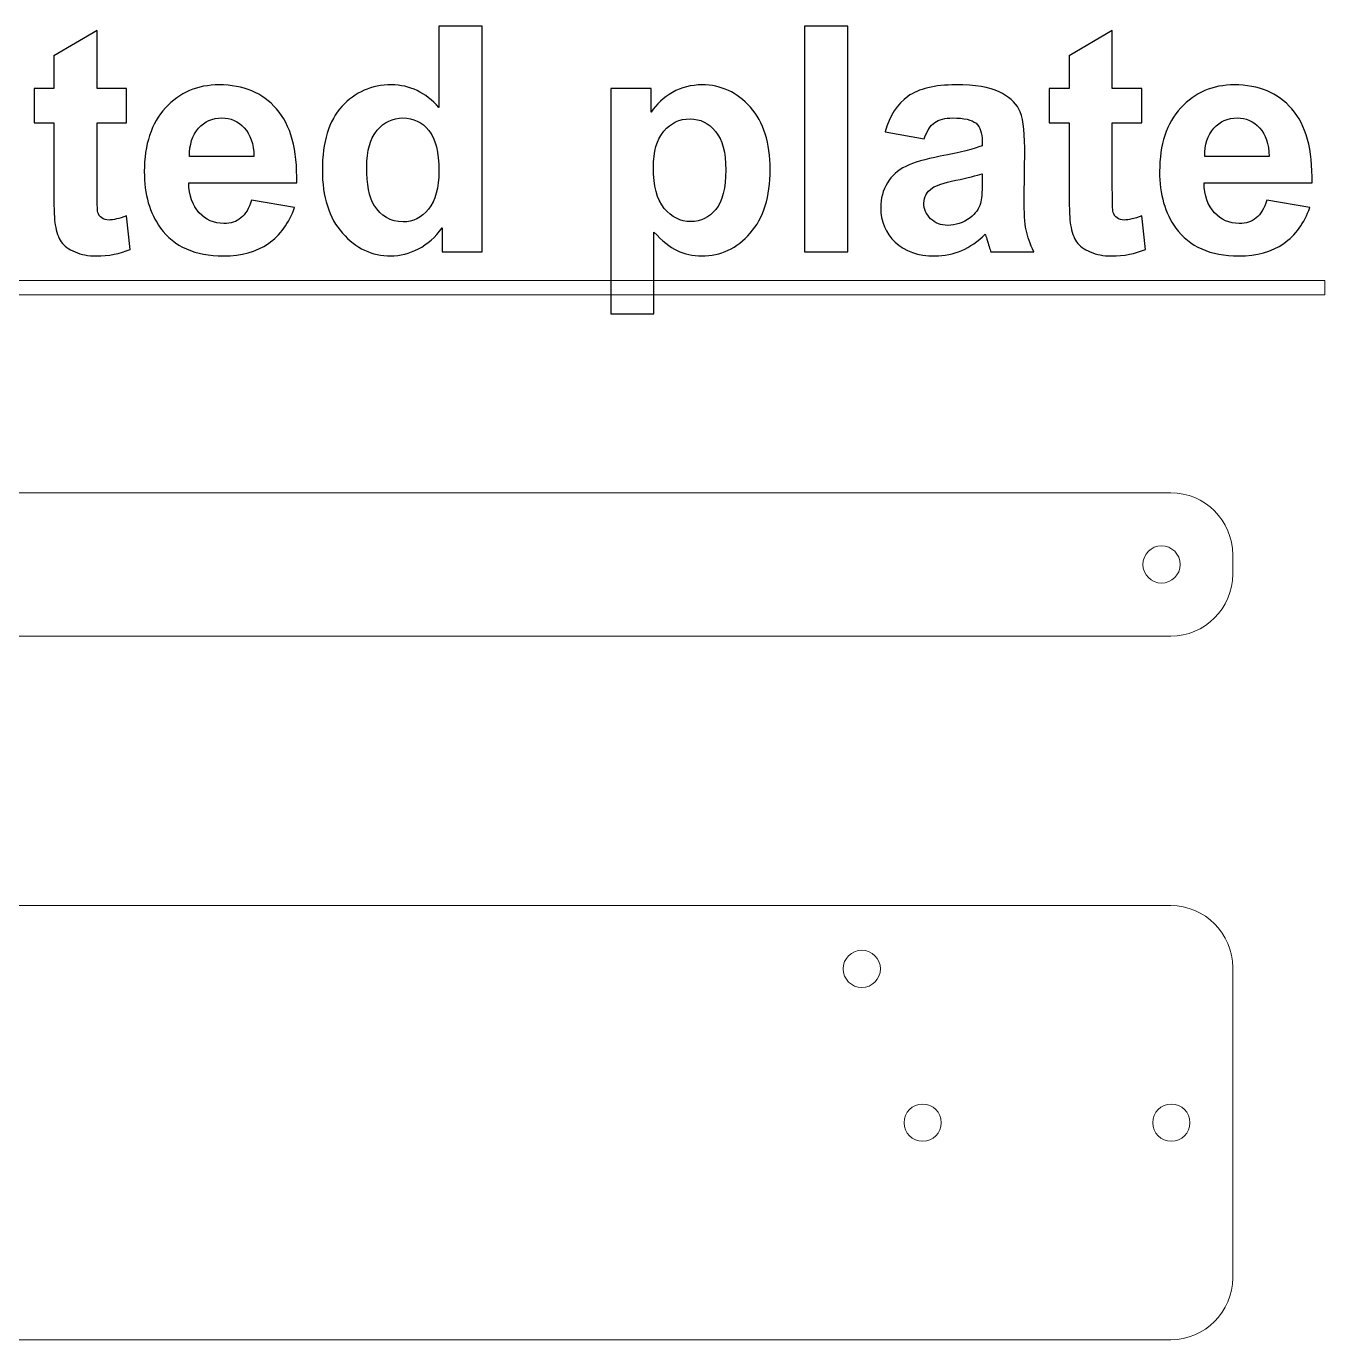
# Model space of a CAD drawing. Header units: millimetres. Extents: x -961 to -101, y 26 to 952.
# Drawn here: x -605 to -500.3, y 846.2 to 952.1 of the extents above; entities that cross this region are included whole.
import ezdxf

# ---------------------------------------------------------------- set-up
doc = ezdxf.new("R2010")
doc.units = ezdxf.units.MM
doc.header["$MEASUREMENT"] = 0
doc.layers.add('Layer 1', color=7, linetype='Continuous')

msp = doc.modelspace()

# ---------------------------------------------------------------- linework, layer by layer
at = {"layer": 'Layer 1', "color": 250, "lineweight": 9}
for centre, major_axis in [((-513.4746, 908.7173), (0, 1.5001)), ((-537.6401, 876.1135), (0, 1.5001)), ((-532.7337, 863.7136), (0, 1.5)), ((-532.7337, 863.7136), (0, 1.5)), ((-512.6869, 863.7135), (0, 1.5001))]:
    msp.add_ellipse(centre, major_axis=major_axis, ratio=1, dxfattribs=at)
at = {"layer": 'Layer 1', "color": 250}
for points, knots in [([(-568.2553, 933.9225), (-568.2553, 933.9225), (-571.4811, 933.9225), (-571.4811, 933.9225), (-571.4811, 933.9225), (-571.4811, 933.9225), (-571.4811, 935.8571), (-571.4811, 935.8571), (-571.4811, 935.8571), (-572.0187, 935.1036), (-572.658, 934.5406), (-573.3903, 934.1596), (-573.3903, 934.1596), (-574.1227, 933.7828), (-574.8635, 933.5923), (-575.6086, 933.5923), (-575.6086, 933.5923), (-577.1284, 933.5923), (-578.428, 934.2019), (-579.5117, 935.4253), (-579.5117, 935.4253), (-580.5912, 936.6488), (-581.1331, 938.3506), (-581.1331, 940.5392), (-581.1331, 940.5392), (-581.1331, 942.7744), (-580.6082, 944.4762), (-579.5541, 945.6404), (-579.5541, 945.6404), (-578.5, 946.8045), (-577.1707, 947.3845), (-575.562, 947.3845), (-575.562, 947.3845), (-574.0888, 947.3845), (-572.8104, 946.7707), (-571.7351, 945.5472), (-571.7351, 945.5472), (-571.7351, 945.5472), (-571.7351, 952.1089), (-571.7351, 952.1089), (-571.7351, 952.1089), (-571.7351, 952.1089), (-568.2553, 952.1089), (-568.2553, 952.1089), (-568.2553, 952.1089), (-568.2553, 952.1089), (-568.2553, 933.9225), (-568.2553, 933.9225)], [0, 0, 0, 0, 0.07692308, 0.07692308, 0.07692308, 0.07692308, 0.15384615, 0.15384615, 0.15384615, 0.15384615, 0.23076923, 0.23076923, 0.23076923, 0.23076923, 0.30769231, 0.30769231, 0.30769231, 0.30769231, 0.38461538, 0.38461538, 0.38461538, 0.38461538, 0.46153846, 0.46153846, 0.46153846, 0.46153846, 0.53846154, 0.53846154, 0.53846154, 0.53846154, 0.61538462, 0.61538462, 0.61538462, 0.61538462, 0.69230769, 0.69230769, 0.69230769, 0.69230769, 0.76923077, 0.76923077, 0.76923077, 0.76923077, 0.84615385, 0.84615385, 0.84615385, 0.84615385, 1, 1, 1, 1]), ([(-542.2583, 933.9225), (-542.2583, 933.9225), (-542.2583, 952.1089), (-542.2583, 952.1089), (-542.2583, 952.1089), (-542.2583, 952.1089), (-538.7785, 952.1089), (-538.7785, 952.1089), (-538.7785, 952.1089), (-538.7785, 952.1089), (-538.7785, 933.9225), (-538.7785, 933.9225), (-538.7785, 933.9225), (-538.7785, 933.9225), (-542.2583, 933.9225), (-542.2583, 933.9225)], [0, 0, 0, 0, 0.2, 0.2, 0.2, 0.2, 0.4, 0.4, 0.4, 0.4, 0.6, 0.6, 0.6, 0.6, 1, 1, 1, 1]), ([(-596.9107, 947.1051), (-596.9107, 947.1051), (-596.9107, 944.3365), (-596.9107, 944.3365), (-596.9107, 944.3365), (-596.9107, 944.3365), (-599.2983, 944.3365), (-599.2983, 944.3365), (-599.2983, 944.3365), (-599.2983, 944.3365), (-599.2983, 938.9983), (-599.2983, 938.9983), (-599.2983, 938.9983), (-599.2983, 937.9145), (-599.2771, 937.2838), (-599.2306, 937.106), (-599.2306, 937.106), (-599.184, 936.9282), (-599.0824, 936.78), (-598.9173, 936.6615), (-598.9173, 936.6615), (-598.7564, 936.5472), (-598.5617, 936.4879), (-598.3289, 936.4879), (-598.3289, 936.4879), (-598.0029, 936.4879), (-597.5372, 936.598), (-596.9234, 936.8223), (-596.9234, 936.8223), (-596.9234, 936.8223), (-596.6313, 934.113), (-596.6313, 934.113), (-596.6313, 934.113), (-597.4399, 933.7659), (-598.3543, 933.5923), (-599.3787, 933.5923), (-599.3787, 933.5923), (-600.0053, 933.5923), (-600.5683, 933.6981), (-601.0721, 933.9098), (-601.0721, 933.9098), (-601.5758, 934.1215), (-601.9441, 934.3966), (-602.177, 934.7311), (-602.177, 934.7311), (-602.414, 935.0697), (-602.5749, 935.5227), (-602.668, 936.0984), (-602.668, 936.0984), (-602.74, 936.5048), (-602.7781, 937.3261), (-602.7781, 938.5665), (-602.7781, 938.5665), (-602.7781, 938.5665), (-602.7781, 944.3365), (-602.7781, 944.3365), (-602.7781, 944.3365), (-602.7781, 944.3365), (-604.3783, 944.3365), (-604.3783, 944.3365), (-604.3783, 944.3365), (-604.3783, 944.3365), (-604.3783, 947.1051), (-604.3783, 947.1051), (-604.3783, 947.1051), (-604.3783, 947.1051), (-602.7781, 947.1051), (-602.7781, 947.1051), (-602.7781, 947.1051), (-602.7781, 947.1051), (-602.7781, 949.7213), (-602.7781, 949.7213), (-602.7781, 949.7213), (-602.7781, 949.7213), (-599.2983, 951.7787), (-599.2983, 951.7787), (-599.2983, 951.7787), (-599.2983, 951.7787), (-599.2983, 947.1051), (-599.2983, 947.1051), (-599.2983, 947.1051), (-599.2983, 947.1051), (-596.9107, 947.1051), (-596.9107, 947.1051)], [0, 0, 0, 0, 0.04545455, 0.04545455, 0.04545455, 0.04545455, 0.09090909, 0.09090909, 0.09090909, 0.09090909, 0.13636364, 0.13636364, 0.13636364, 0.13636364, 0.18181818, 0.18181818, 0.18181818, 0.18181818, 0.22727273, 0.22727273, 0.22727273, 0.22727273, 0.27272727, 0.27272727, 0.27272727, 0.27272727, 0.31818182, 0.31818182, 0.31818182, 0.31818182, 0.36363636, 0.36363636, 0.36363636, 0.36363636, 0.40909091, 0.40909091, 0.40909091, 0.40909091, 0.45454545, 0.45454545, 0.45454545, 0.45454545, 0.5, 0.5, 0.5, 0.5, 0.54545455, 0.54545455, 0.54545455, 0.54545455, 0.59090909, 0.59090909, 0.59090909, 0.59090909, 0.63636364, 0.63636364, 0.63636364, 0.63636364, 0.68181818, 0.68181818, 0.68181818, 0.68181818, 0.72727273, 0.72727273, 0.72727273, 0.72727273, 0.77272727, 0.77272727, 0.77272727, 0.77272727, 0.81818182, 0.81818182, 0.81818182, 0.81818182, 0.86363636, 0.86363636, 0.86363636, 0.86363636, 0.90909091, 0.90909091, 0.90909091, 0.90909091, 1, 1, 1, 1]), ([(-515.0549, 947.1051), (-515.0549, 947.1051), (-515.0549, 944.3365), (-515.0549, 944.3365), (-515.0549, 944.3365), (-515.0549, 944.3365), (-517.4425, 944.3365), (-517.4425, 944.3365), (-517.4425, 944.3365), (-517.4425, 944.3365), (-517.4425, 938.9983), (-517.4425, 938.9983), (-517.4425, 938.9983), (-517.4425, 937.9145), (-517.4213, 937.2838), (-517.3748, 937.106), (-517.3748, 937.106), (-517.3282, 936.9282), (-517.2266, 936.78), (-517.0615, 936.6615), (-517.0615, 936.6615), (-516.9006, 936.5472), (-516.7059, 936.4879), (-516.4731, 936.4879), (-516.4731, 936.4879), (-516.1471, 936.4879), (-515.6814, 936.598), (-515.0676, 936.8223), (-515.0676, 936.8223), (-515.0676, 936.8223), (-514.7755, 934.113), (-514.7755, 934.113), (-514.7755, 934.113), (-515.5841, 933.7659), (-516.4985, 933.5923), (-517.5229, 933.5923), (-517.5229, 933.5923), (-518.1495, 933.5923), (-518.7125, 933.6981), (-519.2163, 933.9098), (-519.2163, 933.9098), (-519.72, 934.1215), (-520.0883, 934.3966), (-520.3212, 934.7311), (-520.3212, 934.7311), (-520.5582, 935.0697), (-520.7191, 935.5227), (-520.8122, 936.0984), (-520.8122, 936.0984), (-520.8842, 936.5048), (-520.9223, 937.3261), (-520.9223, 938.5665), (-520.9223, 938.5665), (-520.9223, 938.5665), (-520.9223, 944.3365), (-520.9223, 944.3365), (-520.9223, 944.3365), (-520.9223, 944.3365), (-522.5225, 944.3365), (-522.5225, 944.3365), (-522.5225, 944.3365), (-522.5225, 944.3365), (-522.5225, 947.1051), (-522.5225, 947.1051), (-522.5225, 947.1051), (-522.5225, 947.1051), (-520.9223, 947.1051), (-520.9223, 947.1051), (-520.9223, 947.1051), (-520.9223, 947.1051), (-520.9223, 949.7213), (-520.9223, 949.7213), (-520.9223, 949.7213), (-520.9223, 949.7213), (-517.4425, 951.7787), (-517.4425, 951.7787), (-517.4425, 951.7787), (-517.4425, 951.7787), (-517.4425, 947.1051), (-517.4425, 947.1051), (-517.4425, 947.1051), (-517.4425, 947.1051), (-515.0549, 947.1051), (-515.0549, 947.1051)], [0, 0, 0, 0, 0.04545455, 0.04545455, 0.04545455, 0.04545455, 0.09090909, 0.09090909, 0.09090909, 0.09090909, 0.13636364, 0.13636364, 0.13636364, 0.13636364, 0.18181818, 0.18181818, 0.18181818, 0.18181818, 0.22727273, 0.22727273, 0.22727273, 0.22727273, 0.27272727, 0.27272727, 0.27272727, 0.27272727, 0.31818182, 0.31818182, 0.31818182, 0.31818182, 0.36363636, 0.36363636, 0.36363636, 0.36363636, 0.40909091, 0.40909091, 0.40909091, 0.40909091, 0.45454545, 0.45454545, 0.45454545, 0.45454545, 0.5, 0.5, 0.5, 0.5, 0.54545455, 0.54545455, 0.54545455, 0.54545455, 0.59090909, 0.59090909, 0.59090909, 0.59090909, 0.63636364, 0.63636364, 0.63636364, 0.63636364, 0.68181818, 0.68181818, 0.68181818, 0.68181818, 0.72727273, 0.72727273, 0.72727273, 0.72727273, 0.77272727, 0.77272727, 0.77272727, 0.77272727, 0.81818182, 0.81818182, 0.81818182, 0.81818182, 0.86363636, 0.86363636, 0.86363636, 0.86363636, 0.90909091, 0.90909091, 0.90909091, 0.90909091, 1, 1, 1, 1]), ([(-586.8523, 938.0881), (-586.8523, 938.0881), (-583.3725, 937.5039), (-583.3725, 937.5039), (-583.3725, 937.5039), (-583.817, 936.2297), (-584.524, 935.2602), (-585.4849, 934.5914), (-585.4849, 934.5914), (-586.4501, 933.9267), (-587.6566, 933.5923), (-589.1002, 933.5923), (-589.1002, 933.5923), (-591.3904, 933.5923), (-593.088, 934.3416), (-594.1844, 935.8402), (-594.1844, 935.8402), (-595.0523, 937.0425), (-595.4883, 938.558), (-595.4883, 940.391), (-595.4883, 940.391), (-595.4883, 942.5754), (-594.9168, 944.2899), (-593.778, 945.5261), (-593.778, 945.5261), (-592.6393, 946.7664), (-591.1957, 947.3845), (-589.4516, 947.3845), (-589.4516, 947.3845), (-587.4958, 947.3845), (-585.9506, 946.7368), (-584.8161, 945.4414), (-584.8161, 945.4414), (-583.6858, 944.146), (-583.1439, 942.1606), (-583.1947, 939.4851), (-583.1947, 939.4851), (-583.1947, 939.4851), (-591.9069, 939.4851), (-591.9069, 939.4851), (-591.9069, 939.4851), (-591.8815, 938.4522), (-591.6021, 937.6478), (-591.0645, 937.0721), (-591.0645, 937.0721), (-590.5311, 936.4964), (-589.8622, 936.2085), (-589.0663, 936.2085), (-589.0663, 936.2085), (-588.5202, 936.2085), (-588.063, 936.3567), (-587.6947, 936.653), (-587.6947, 936.653), (-587.3222, 936.9493), (-587.0428, 937.4277), (-586.8523, 938.0881)], [0, 0, 0, 0, 0.06666667, 0.06666667, 0.06666667, 0.06666667, 0.13333333, 0.13333333, 0.13333333, 0.13333333, 0.2, 0.2, 0.2, 0.2, 0.26666667, 0.26666667, 0.26666667, 0.26666667, 0.33333333, 0.33333333, 0.33333333, 0.33333333, 0.4, 0.4, 0.4, 0.4, 0.46666667, 0.46666667, 0.46666667, 0.46666667, 0.53333333, 0.53333333, 0.53333333, 0.53333333, 0.6, 0.6, 0.6, 0.6, 0.66666667, 0.66666667, 0.66666667, 0.66666667, 0.73333333, 0.73333333, 0.73333333, 0.73333333, 0.8, 0.8, 0.8, 0.8, 0.86666667, 0.86666667, 0.86666667, 0.86666667, 1, 1, 1, 1]), ([(-557.8751, 947.1051), (-557.8751, 947.1051), (-554.6239, 947.1051), (-554.6239, 947.1051), (-554.6239, 947.1051), (-554.6239, 947.1051), (-554.6239, 945.1705), (-554.6239, 945.1705), (-554.6239, 945.1705), (-554.2006, 945.8309), (-553.6333, 946.3643), (-552.9136, 946.7749), (-552.9136, 946.7749), (-552.194, 947.1813), (-551.3939, 947.3845), (-550.5176, 947.3845), (-550.5176, 947.3845), (-548.9893, 947.3845), (-547.6897, 946.7834), (-546.6229, 945.5811), (-546.6229, 945.5811), (-545.5561, 944.3831), (-545.0227, 942.7067), (-545.0227, 940.5646), (-545.0227, 940.5646), (-545.0227, 938.359), (-545.5603, 936.6488), (-546.6356, 935.4253), (-546.6356, 935.4253), (-547.7109, 934.2019), (-549.0147, 933.5923), (-550.5472, 933.5923), (-550.5472, 933.5923), (-551.2753, 933.5923), (-551.9357, 933.7362), (-552.5284, 934.0283), (-552.5284, 934.0283), (-553.1168, 934.3162), (-553.7434, 934.8115), (-554.3953, 935.5142), (-554.3953, 935.5142), (-554.3953, 935.5142), (-554.3953, 928.9187), (-554.3953, 928.9187), (-554.3953, 928.9187), (-554.3953, 928.9187), (-557.8751, 928.9187), (-557.8751, 928.9187), (-557.8751, 928.9187), (-557.8751, 928.9187), (-557.8751, 947.1051), (-557.8751, 947.1051)], [0, 0, 0, 0, 0.07142857, 0.07142857, 0.07142857, 0.07142857, 0.14285714, 0.14285714, 0.14285714, 0.14285714, 0.21428571, 0.21428571, 0.21428571, 0.21428571, 0.28571429, 0.28571429, 0.28571429, 0.28571429, 0.35714286, 0.35714286, 0.35714286, 0.35714286, 0.42857143, 0.42857143, 0.42857143, 0.42857143, 0.5, 0.5, 0.5, 0.5, 0.57142857, 0.57142857, 0.57142857, 0.57142857, 0.64285714, 0.64285714, 0.64285714, 0.64285714, 0.71428571, 0.71428571, 0.71428571, 0.71428571, 0.78571429, 0.78571429, 0.78571429, 0.78571429, 0.85714286, 0.85714286, 0.85714286, 0.85714286, 1, 1, 1, 1]), ([(-532.6105, 943.0411), (-532.6105, 943.0411), (-535.7601, 943.5999), (-535.7601, 943.5999), (-535.7601, 943.5999), (-535.4045, 944.8868), (-534.7907, 945.8393), (-533.9228, 946.4574), (-533.9228, 946.4574), (-533.055, 947.0755), (-531.7638, 947.3845), (-530.0536, 947.3845), (-530.0536, 947.3845), (-528.4999, 947.3845), (-527.34, 947.2025), (-526.578, 946.8342), (-526.578, 946.8342), (-525.8202, 946.4659), (-525.2826, 946.0002), (-524.9736, 945.4329), (-524.9736, 945.4329), (-524.6645, 944.8657), (-524.5079, 943.8285), (-524.5079, 942.313), (-524.5079, 942.313), (-524.5079, 942.313), (-524.5587, 938.249), (-524.5587, 938.249), (-524.5587, 938.249), (-524.5587, 937.0933), (-524.5037, 936.2381), (-524.3936, 935.6878), (-524.3936, 935.6878), (-524.2835, 935.1375), (-524.0761, 934.549), (-523.7713, 933.9225), (-523.7713, 933.9225), (-523.7713, 933.9225), (-527.2257, 933.9225), (-527.2257, 933.9225), (-527.2257, 933.9225), (-527.3146, 934.1511), (-527.4289, 934.4898), (-527.5601, 934.9385), (-527.5601, 934.9385), (-527.6152, 935.1459), (-527.6575, 935.2814), (-527.6829, 935.3449), (-527.6829, 935.3449), (-528.2756, 934.7607), (-528.9106, 934.3247), (-529.5879, 934.0326), (-529.5879, 934.0326), (-530.2652, 933.7405), (-530.9849, 933.5923), (-531.7511, 933.5923), (-531.7511, 933.5923), (-533.1016, 933.5923), (-534.1684, 933.9606), (-534.9473, 934.6972), (-534.9473, 934.6972), (-535.7262, 935.4296), (-536.1157, 936.3609), (-536.1157, 937.487), (-536.1157, 937.487), (-536.1157, 938.2278), (-535.9379, 938.8924), (-535.5823, 939.4766), (-535.5823, 939.4766), (-535.2267, 940.0566), (-534.7314, 940.5053), (-534.0879, 940.8144), (-534.0879, 940.8144), (-533.4487, 941.1234), (-532.5258, 941.3943), (-531.3193, 941.6272), (-531.3193, 941.6272), (-529.6937, 941.932), (-528.5634, 942.2198), (-527.9369, 942.4823), (-527.9369, 942.4823), (-527.9369, 942.4823), (-527.9369, 942.8337), (-527.9369, 942.8337), (-527.9369, 942.8337), (-527.9369, 943.511), (-528.102, 943.9936), (-528.4322, 944.2857), (-528.4322, 944.2857), (-528.7666, 944.5736), (-529.3932, 944.7175), (-530.3118, 944.7175), (-530.3118, 944.7175), (-530.9341, 944.7175), (-531.4167, 944.5947), (-531.7638, 944.345), (-531.7638, 944.345), (-532.1152, 944.0994), (-532.3946, 943.6634), (-532.6105, 943.0411)], [0, 0, 0, 0, 0.03846154, 0.03846154, 0.03846154, 0.03846154, 0.07692308, 0.07692308, 0.07692308, 0.07692308, 0.11538462, 0.11538462, 0.11538462, 0.11538462, 0.15384615, 0.15384615, 0.15384615, 0.15384615, 0.19230769, 0.19230769, 0.19230769, 0.19230769, 0.23076923, 0.23076923, 0.23076923, 0.23076923, 0.26923077, 0.26923077, 0.26923077, 0.26923077, 0.30769231, 0.30769231, 0.30769231, 0.30769231, 0.34615385, 0.34615385, 0.34615385, 0.34615385, 0.38461538, 0.38461538, 0.38461538, 0.38461538, 0.42307692, 0.42307692, 0.42307692, 0.42307692, 0.46153846, 0.46153846, 0.46153846, 0.46153846, 0.5, 0.5, 0.5, 0.5, 0.53846154, 0.53846154, 0.53846154, 0.53846154, 0.57692308, 0.57692308, 0.57692308, 0.57692308, 0.61538462, 0.61538462, 0.61538462, 0.61538462, 0.65384615, 0.65384615, 0.65384615, 0.65384615, 0.69230769, 0.69230769, 0.69230769, 0.69230769, 0.73076923, 0.73076923, 0.73076923, 0.73076923, 0.76923077, 0.76923077, 0.76923077, 0.76923077, 0.80769231, 0.80769231, 0.80769231, 0.80769231, 0.84615385, 0.84615385, 0.84615385, 0.84615385, 0.88461538, 0.88461538, 0.88461538, 0.88461538, 0.92307692, 0.92307692, 0.92307692, 0.92307692, 1, 1, 1, 1]), ([(-504.9965, 938.0881), (-504.9965, 938.0881), (-501.5167, 937.5039), (-501.5167, 937.5039), (-501.5167, 937.5039), (-501.9612, 936.2297), (-502.6682, 935.2602), (-503.6291, 934.5914), (-503.6291, 934.5914), (-504.5943, 933.9267), (-505.8008, 933.5923), (-507.2444, 933.5923), (-507.2444, 933.5923), (-509.5346, 933.5923), (-511.2322, 934.3416), (-512.3286, 935.8402), (-512.3286, 935.8402), (-513.1965, 937.0425), (-513.6325, 938.558), (-513.6325, 940.391), (-513.6325, 940.391), (-513.6325, 942.5754), (-513.061, 944.2899), (-511.9222, 945.5261), (-511.9222, 945.5261), (-510.7835, 946.7664), (-509.3399, 947.3845), (-507.5958, 947.3845), (-507.5958, 947.3845), (-505.64, 947.3845), (-504.0948, 946.7368), (-502.9603, 945.4414), (-502.9603, 945.4414), (-501.83, 944.146), (-501.2881, 942.1606), (-501.3389, 939.4851), (-501.3389, 939.4851), (-501.3389, 939.4851), (-510.0511, 939.4851), (-510.0511, 939.4851), (-510.0511, 939.4851), (-510.0257, 938.4522), (-509.7463, 937.6478), (-509.2087, 937.0721), (-509.2087, 937.0721), (-508.6753, 936.4964), (-508.0064, 936.2085), (-507.2105, 936.2085), (-507.2105, 936.2085), (-506.6644, 936.2085), (-506.2072, 936.3567), (-505.8389, 936.653), (-505.8389, 936.653), (-505.4664, 936.9493), (-505.187, 937.4277), (-504.9965, 938.0881)], [0, 0, 0, 0, 0.06666667, 0.06666667, 0.06666667, 0.06666667, 0.13333333, 0.13333333, 0.13333333, 0.13333333, 0.2, 0.2, 0.2, 0.2, 0.26666667, 0.26666667, 0.26666667, 0.26666667, 0.33333333, 0.33333333, 0.33333333, 0.33333333, 0.4, 0.4, 0.4, 0.4, 0.46666667, 0.46666667, 0.46666667, 0.46666667, 0.53333333, 0.53333333, 0.53333333, 0.53333333, 0.6, 0.6, 0.6, 0.6, 0.66666667, 0.66666667, 0.66666667, 0.66666667, 0.73333333, 0.73333333, 0.73333333, 0.73333333, 0.8, 0.8, 0.8, 0.8, 0.86666667, 0.86666667, 0.86666667, 0.86666667, 1, 1, 1, 1]), ([(-586.6491, 941.6187), (-586.6745, 942.6305), (-586.9327, 943.4009), (-587.428, 943.9259), (-587.428, 943.9259), (-587.9233, 944.455), (-588.5245, 944.7175), (-589.2357, 944.7175), (-589.2357, 944.7175), (-589.9934, 944.7175), (-590.62, 944.4381), (-591.1153, 943.8835), (-591.1153, 943.8835), (-591.6106, 943.329), (-591.8519, 942.5712), (-591.8434, 941.6187), (-591.8434, 941.6187), (-591.8434, 941.6187), (-586.6491, 941.6187), (-586.6491, 941.6187)], [0, 0, 0, 0, 0.16666667, 0.16666667, 0.16666667, 0.16666667, 0.33333333, 0.33333333, 0.33333333, 0.33333333, 0.5, 0.5, 0.5, 0.5, 0.66666667, 0.66666667, 0.66666667, 0.66666667, 1, 1, 1, 1]), ([(-577.5517, 940.7678), (-577.5517, 939.3581), (-577.357, 938.3379), (-576.9717, 937.7071), (-576.9717, 937.7071), (-576.4087, 936.7927), (-575.6255, 936.3355), (-574.618, 936.3355), (-574.618, 936.3355), (-573.8179, 936.3355), (-573.1363, 936.6784), (-572.5775, 937.3642), (-572.5775, 937.3642), (-572.0145, 938.05), (-571.7351, 939.0702), (-571.7351, 940.4334), (-571.7351, 940.4334), (-571.7351, 941.9531), (-572.006, 943.0453), (-572.5521, 943.7142), (-572.5521, 943.7142), (-573.0982, 944.3831), (-573.7925, 944.7175), (-574.6434, 944.7175), (-574.6434, 944.7175), (-575.4689, 944.7175), (-576.1589, 944.3873), (-576.7177, 943.7269), (-576.7177, 943.7269), (-577.2723, 943.0665), (-577.5517, 942.0801), (-577.5517, 940.7678)], [0, 0, 0, 0, 0.11111111, 0.11111111, 0.11111111, 0.11111111, 0.22222222, 0.22222222, 0.22222222, 0.22222222, 0.33333333, 0.33333333, 0.33333333, 0.33333333, 0.44444444, 0.44444444, 0.44444444, 0.44444444, 0.55555556, 0.55555556, 0.55555556, 0.55555556, 0.66666667, 0.66666667, 0.66666667, 0.66666667, 0.77777778, 0.77777778, 0.77777778, 0.77777778, 1, 1, 1, 1]), ([(-554.4461, 940.717), (-554.4461, 939.2311), (-554.154, 938.1347), (-553.5656, 937.4235), (-553.5656, 937.4235), (-552.9814, 936.7165), (-552.2659, 936.3609), (-551.4277, 936.3609), (-551.4277, 936.3609), (-550.6192, 936.3609), (-549.9461, 936.6869), (-549.4084, 937.3388), (-549.4084, 937.3388), (-548.8708, 937.9907), (-548.6041, 939.0575), (-548.6041, 940.5434), (-548.6041, 940.5434), (-548.6041, 941.932), (-548.8793, 942.9607), (-549.4338, 943.6338), (-549.4338, 943.6338), (-549.9842, 944.3069), (-550.67, 944.6413), (-551.487, 944.6413), (-551.487, 944.6413), (-552.3379, 944.6413), (-553.0449, 944.3111), (-553.6037, 943.6507), (-553.6037, 943.6507), (-554.1667, 942.9903), (-554.4461, 942.0124), (-554.4461, 940.717)], [0, 0, 0, 0, 0.11111111, 0.11111111, 0.11111111, 0.11111111, 0.22222222, 0.22222222, 0.22222222, 0.22222222, 0.33333333, 0.33333333, 0.33333333, 0.33333333, 0.44444444, 0.44444444, 0.44444444, 0.44444444, 0.55555556, 0.55555556, 0.55555556, 0.55555556, 0.66666667, 0.66666667, 0.66666667, 0.66666667, 0.77777778, 0.77777778, 0.77777778, 0.77777778, 1, 1, 1, 1]), ([(-504.7933, 941.6187), (-504.8187, 942.6305), (-505.0769, 943.4009), (-505.5722, 943.9259), (-505.5722, 943.9259), (-506.0675, 944.455), (-506.6687, 944.7175), (-507.3799, 944.7175), (-507.3799, 944.7175), (-508.1376, 944.7175), (-508.7642, 944.4381), (-509.2595, 943.8835), (-509.2595, 943.8835), (-509.7548, 943.329), (-509.9961, 942.5712), (-509.9876, 941.6187), (-509.9876, 941.6187), (-509.9876, 941.6187), (-504.7933, 941.6187), (-504.7933, 941.6187)], [0, 0, 0, 0, 0.16666667, 0.16666667, 0.16666667, 0.16666667, 0.33333333, 0.33333333, 0.33333333, 0.33333333, 0.5, 0.5, 0.5, 0.5, 0.66666667, 0.66666667, 0.66666667, 0.66666667, 1, 1, 1, 1]), ([(-527.9369, 940.2217), (-528.3814, 940.0735), (-529.0884, 939.8957), (-530.0578, 939.6883), (-530.0578, 939.6883), (-531.023, 939.4809), (-531.658, 939.2777), (-531.9543, 939.0829), (-531.9543, 939.0829), (-532.4073, 938.757), (-532.6359, 938.3506), (-532.6359, 937.8553), (-532.6359, 937.8553), (-532.6359, 937.3642), (-532.4539, 936.9451), (-532.0898, 936.5895), (-532.0898, 936.5895), (-531.7257, 936.2339), (-531.2643, 936.0561), (-530.7013, 936.0561), (-530.7013, 936.0561), (-530.0747, 936.0561), (-529.4736, 936.2635), (-528.9021, 936.6742), (-528.9021, 936.6742), (-528.483, 936.9917), (-528.2036, 937.3727), (-528.0724, 937.8299), (-528.0724, 937.8299), (-527.9835, 938.1262), (-527.9369, 938.6935), (-527.9369, 939.5274), (-527.9369, 939.5274), (-527.9369, 939.5274), (-527.9369, 940.2217), (-527.9369, 940.2217)], [0, 0, 0, 0, 0.1, 0.1, 0.1, 0.1, 0.2, 0.2, 0.2, 0.2, 0.3, 0.3, 0.3, 0.3, 0.4, 0.4, 0.4, 0.4, 0.5, 0.5, 0.5, 0.5, 0.6, 0.6, 0.6, 0.6, 0.7, 0.7, 0.7, 0.7, 0.8, 0.8, 0.8, 0.8, 1, 1, 1, 1])]:
    msp.add_open_spline(points, degree=3, knots=knots, dxfattribs=at)
at = {"layer": 'Layer 1', "color": 250, "lineweight": 9}
for points, knots in [([(-568.2553, 933.9225), (-568.2553, 933.9225), (-571.4811, 933.9225), (-571.4811, 933.9225), (-571.4811, 933.9225), (-571.4811, 933.9225), (-571.4811, 935.8571), (-571.4811, 935.8571), (-571.4811, 935.8571), (-572.0187, 935.1036), (-572.658, 934.5406), (-573.3903, 934.1596), (-573.3903, 934.1596), (-574.1227, 933.7828), (-574.8635, 933.5923), (-575.6086, 933.5923), (-575.6086, 933.5923), (-577.1284, 933.5923), (-578.428, 934.2019), (-579.5117, 935.4253), (-579.5117, 935.4253), (-580.5912, 936.6488), (-581.1331, 938.3506), (-581.1331, 940.5392), (-581.1331, 940.5392), (-581.1331, 942.7744), (-580.6082, 944.4762), (-579.5541, 945.6404), (-579.5541, 945.6404), (-578.5, 946.8045), (-577.1707, 947.3845), (-575.562, 947.3845), (-575.562, 947.3845), (-574.0888, 947.3845), (-572.8104, 946.7707), (-571.7351, 945.5472), (-571.7351, 945.5472), (-571.7351, 945.5472), (-571.7351, 952.1089), (-571.7351, 952.1089), (-571.7351, 952.1089), (-571.7351, 952.1089), (-568.2553, 952.1089), (-568.2553, 952.1089), (-568.2553, 952.1089), (-568.2553, 952.1089), (-568.2553, 933.9225), (-568.2553, 933.9225)], [0, 0, 0, 0, 0.07692308, 0.07692308, 0.07692308, 0.07692308, 0.15384615, 0.15384615, 0.15384615, 0.15384615, 0.23076923, 0.23076923, 0.23076923, 0.23076923, 0.30769231, 0.30769231, 0.30769231, 0.30769231, 0.38461538, 0.38461538, 0.38461538, 0.38461538, 0.46153846, 0.46153846, 0.46153846, 0.46153846, 0.53846154, 0.53846154, 0.53846154, 0.53846154, 0.61538462, 0.61538462, 0.61538462, 0.61538462, 0.69230769, 0.69230769, 0.69230769, 0.69230769, 0.76923077, 0.76923077, 0.76923077, 0.76923077, 0.84615385, 0.84615385, 0.84615385, 0.84615385, 1, 1, 1, 1]), ([(-542.2583, 933.9225), (-542.2583, 933.9225), (-542.2583, 952.1089), (-542.2583, 952.1089), (-542.2583, 952.1089), (-542.2583, 952.1089), (-538.7785, 952.1089), (-538.7785, 952.1089), (-538.7785, 952.1089), (-538.7785, 952.1089), (-538.7785, 933.9225), (-538.7785, 933.9225), (-538.7785, 933.9225), (-538.7785, 933.9225), (-542.2583, 933.9225), (-542.2583, 933.9225)], [0, 0, 0, 0, 0.2, 0.2, 0.2, 0.2, 0.4, 0.4, 0.4, 0.4, 0.6, 0.6, 0.6, 0.6, 1, 1, 1, 1]), ([(-596.9107, 947.1051), (-596.9107, 947.1051), (-596.9107, 944.3365), (-596.9107, 944.3365), (-596.9107, 944.3365), (-596.9107, 944.3365), (-599.2983, 944.3365), (-599.2983, 944.3365), (-599.2983, 944.3365), (-599.2983, 944.3365), (-599.2983, 938.9983), (-599.2983, 938.9983), (-599.2983, 938.9983), (-599.2983, 937.9145), (-599.2771, 937.2838), (-599.2306, 937.106), (-599.2306, 937.106), (-599.184, 936.9282), (-599.0824, 936.78), (-598.9173, 936.6615), (-598.9173, 936.6615), (-598.7564, 936.5472), (-598.5617, 936.4879), (-598.3289, 936.4879), (-598.3289, 936.4879), (-598.0029, 936.4879), (-597.5372, 936.598), (-596.9234, 936.8223), (-596.9234, 936.8223), (-596.9234, 936.8223), (-596.6313, 934.113), (-596.6313, 934.113), (-596.6313, 934.113), (-597.4399, 933.7659), (-598.3543, 933.5923), (-599.3787, 933.5923), (-599.3787, 933.5923), (-600.0053, 933.5923), (-600.5683, 933.6981), (-601.0721, 933.9098), (-601.0721, 933.9098), (-601.5758, 934.1215), (-601.9441, 934.3966), (-602.177, 934.7311), (-602.177, 934.7311), (-602.414, 935.0697), (-602.5749, 935.5227), (-602.668, 936.0984), (-602.668, 936.0984), (-602.74, 936.5048), (-602.7781, 937.3261), (-602.7781, 938.5665), (-602.7781, 938.5665), (-602.7781, 938.5665), (-602.7781, 944.3365), (-602.7781, 944.3365), (-602.7781, 944.3365), (-602.7781, 944.3365), (-604.3783, 944.3365), (-604.3783, 944.3365), (-604.3783, 944.3365), (-604.3783, 944.3365), (-604.3783, 947.1051), (-604.3783, 947.1051), (-604.3783, 947.1051), (-604.3783, 947.1051), (-602.7781, 947.1051), (-602.7781, 947.1051), (-602.7781, 947.1051), (-602.7781, 947.1051), (-602.7781, 949.7213), (-602.7781, 949.7213), (-602.7781, 949.7213), (-602.7781, 949.7213), (-599.2983, 951.7787), (-599.2983, 951.7787), (-599.2983, 951.7787), (-599.2983, 951.7787), (-599.2983, 947.1051), (-599.2983, 947.1051), (-599.2983, 947.1051), (-599.2983, 947.1051), (-596.9107, 947.1051), (-596.9107, 947.1051)], [0, 0, 0, 0, 0.04545455, 0.04545455, 0.04545455, 0.04545455, 0.09090909, 0.09090909, 0.09090909, 0.09090909, 0.13636364, 0.13636364, 0.13636364, 0.13636364, 0.18181818, 0.18181818, 0.18181818, 0.18181818, 0.22727273, 0.22727273, 0.22727273, 0.22727273, 0.27272727, 0.27272727, 0.27272727, 0.27272727, 0.31818182, 0.31818182, 0.31818182, 0.31818182, 0.36363636, 0.36363636, 0.36363636, 0.36363636, 0.40909091, 0.40909091, 0.40909091, 0.40909091, 0.45454545, 0.45454545, 0.45454545, 0.45454545, 0.5, 0.5, 0.5, 0.5, 0.54545455, 0.54545455, 0.54545455, 0.54545455, 0.59090909, 0.59090909, 0.59090909, 0.59090909, 0.63636364, 0.63636364, 0.63636364, 0.63636364, 0.68181818, 0.68181818, 0.68181818, 0.68181818, 0.72727273, 0.72727273, 0.72727273, 0.72727273, 0.77272727, 0.77272727, 0.77272727, 0.77272727, 0.81818182, 0.81818182, 0.81818182, 0.81818182, 0.86363636, 0.86363636, 0.86363636, 0.86363636, 0.90909091, 0.90909091, 0.90909091, 0.90909091, 1, 1, 1, 1]), ([(-515.0549, 947.1051), (-515.0549, 947.1051), (-515.0549, 944.3365), (-515.0549, 944.3365), (-515.0549, 944.3365), (-515.0549, 944.3365), (-517.4425, 944.3365), (-517.4425, 944.3365), (-517.4425, 944.3365), (-517.4425, 944.3365), (-517.4425, 938.9983), (-517.4425, 938.9983), (-517.4425, 938.9983), (-517.4425, 937.9145), (-517.4213, 937.2838), (-517.3748, 937.106), (-517.3748, 937.106), (-517.3282, 936.9282), (-517.2266, 936.78), (-517.0615, 936.6615), (-517.0615, 936.6615), (-516.9006, 936.5472), (-516.7059, 936.4879), (-516.4731, 936.4879), (-516.4731, 936.4879), (-516.1471, 936.4879), (-515.6814, 936.598), (-515.0676, 936.8223), (-515.0676, 936.8223), (-515.0676, 936.8223), (-514.7755, 934.113), (-514.7755, 934.113), (-514.7755, 934.113), (-515.5841, 933.7659), (-516.4985, 933.5923), (-517.5229, 933.5923), (-517.5229, 933.5923), (-518.1495, 933.5923), (-518.7125, 933.6981), (-519.2163, 933.9098), (-519.2163, 933.9098), (-519.72, 934.1215), (-520.0883, 934.3966), (-520.3212, 934.7311), (-520.3212, 934.7311), (-520.5582, 935.0697), (-520.7191, 935.5227), (-520.8122, 936.0984), (-520.8122, 936.0984), (-520.8842, 936.5048), (-520.9223, 937.3261), (-520.9223, 938.5665), (-520.9223, 938.5665), (-520.9223, 938.5665), (-520.9223, 944.3365), (-520.9223, 944.3365), (-520.9223, 944.3365), (-520.9223, 944.3365), (-522.5225, 944.3365), (-522.5225, 944.3365), (-522.5225, 944.3365), (-522.5225, 944.3365), (-522.5225, 947.1051), (-522.5225, 947.1051), (-522.5225, 947.1051), (-522.5225, 947.1051), (-520.9223, 947.1051), (-520.9223, 947.1051), (-520.9223, 947.1051), (-520.9223, 947.1051), (-520.9223, 949.7213), (-520.9223, 949.7213), (-520.9223, 949.7213), (-520.9223, 949.7213), (-517.4425, 951.7787), (-517.4425, 951.7787), (-517.4425, 951.7787), (-517.4425, 951.7787), (-517.4425, 947.1051), (-517.4425, 947.1051), (-517.4425, 947.1051), (-517.4425, 947.1051), (-515.0549, 947.1051), (-515.0549, 947.1051)], [0, 0, 0, 0, 0.04545455, 0.04545455, 0.04545455, 0.04545455, 0.09090909, 0.09090909, 0.09090909, 0.09090909, 0.13636364, 0.13636364, 0.13636364, 0.13636364, 0.18181818, 0.18181818, 0.18181818, 0.18181818, 0.22727273, 0.22727273, 0.22727273, 0.22727273, 0.27272727, 0.27272727, 0.27272727, 0.27272727, 0.31818182, 0.31818182, 0.31818182, 0.31818182, 0.36363636, 0.36363636, 0.36363636, 0.36363636, 0.40909091, 0.40909091, 0.40909091, 0.40909091, 0.45454545, 0.45454545, 0.45454545, 0.45454545, 0.5, 0.5, 0.5, 0.5, 0.54545455, 0.54545455, 0.54545455, 0.54545455, 0.59090909, 0.59090909, 0.59090909, 0.59090909, 0.63636364, 0.63636364, 0.63636364, 0.63636364, 0.68181818, 0.68181818, 0.68181818, 0.68181818, 0.72727273, 0.72727273, 0.72727273, 0.72727273, 0.77272727, 0.77272727, 0.77272727, 0.77272727, 0.81818182, 0.81818182, 0.81818182, 0.81818182, 0.86363636, 0.86363636, 0.86363636, 0.86363636, 0.90909091, 0.90909091, 0.90909091, 0.90909091, 1, 1, 1, 1]), ([(-586.8523, 938.0881), (-586.8523, 938.0881), (-583.3725, 937.5039), (-583.3725, 937.5039), (-583.3725, 937.5039), (-583.817, 936.2297), (-584.524, 935.2602), (-585.4849, 934.5914), (-585.4849, 934.5914), (-586.4501, 933.9267), (-587.6566, 933.5923), (-589.1002, 933.5923), (-589.1002, 933.5923), (-591.3904, 933.5923), (-593.088, 934.3416), (-594.1844, 935.8402), (-594.1844, 935.8402), (-595.0523, 937.0425), (-595.4883, 938.558), (-595.4883, 940.391), (-595.4883, 940.391), (-595.4883, 942.5754), (-594.9168, 944.2899), (-593.778, 945.5261), (-593.778, 945.5261), (-592.6393, 946.7664), (-591.1957, 947.3845), (-589.4516, 947.3845), (-589.4516, 947.3845), (-587.4958, 947.3845), (-585.9506, 946.7368), (-584.8161, 945.4414), (-584.8161, 945.4414), (-583.6858, 944.146), (-583.1439, 942.1606), (-583.1947, 939.4851), (-583.1947, 939.4851), (-583.1947, 939.4851), (-591.9069, 939.4851), (-591.9069, 939.4851), (-591.9069, 939.4851), (-591.8815, 938.4522), (-591.6021, 937.6478), (-591.0645, 937.0721), (-591.0645, 937.0721), (-590.5311, 936.4964), (-589.8622, 936.2085), (-589.0663, 936.2085), (-589.0663, 936.2085), (-588.5202, 936.2085), (-588.063, 936.3567), (-587.6947, 936.653), (-587.6947, 936.653), (-587.3222, 936.9493), (-587.0428, 937.4277), (-586.8523, 938.0881)], [0, 0, 0, 0, 0.06666667, 0.06666667, 0.06666667, 0.06666667, 0.13333333, 0.13333333, 0.13333333, 0.13333333, 0.2, 0.2, 0.2, 0.2, 0.26666667, 0.26666667, 0.26666667, 0.26666667, 0.33333333, 0.33333333, 0.33333333, 0.33333333, 0.4, 0.4, 0.4, 0.4, 0.46666667, 0.46666667, 0.46666667, 0.46666667, 0.53333333, 0.53333333, 0.53333333, 0.53333333, 0.6, 0.6, 0.6, 0.6, 0.66666667, 0.66666667, 0.66666667, 0.66666667, 0.73333333, 0.73333333, 0.73333333, 0.73333333, 0.8, 0.8, 0.8, 0.8, 0.86666667, 0.86666667, 0.86666667, 0.86666667, 1, 1, 1, 1]), ([(-557.8751, 947.1051), (-557.8751, 947.1051), (-554.6239, 947.1051), (-554.6239, 947.1051), (-554.6239, 947.1051), (-554.6239, 947.1051), (-554.6239, 945.1705), (-554.6239, 945.1705), (-554.6239, 945.1705), (-554.2006, 945.8309), (-553.6333, 946.3643), (-552.9136, 946.7749), (-552.9136, 946.7749), (-552.194, 947.1813), (-551.3939, 947.3845), (-550.5176, 947.3845), (-550.5176, 947.3845), (-548.9893, 947.3845), (-547.6897, 946.7834), (-546.6229, 945.5811), (-546.6229, 945.5811), (-545.5561, 944.3831), (-545.0227, 942.7067), (-545.0227, 940.5646), (-545.0227, 940.5646), (-545.0227, 938.359), (-545.5603, 936.6488), (-546.6356, 935.4253), (-546.6356, 935.4253), (-547.7109, 934.2019), (-549.0147, 933.5923), (-550.5472, 933.5923), (-550.5472, 933.5923), (-551.2753, 933.5923), (-551.9357, 933.7362), (-552.5284, 934.0283), (-552.5284, 934.0283), (-553.1168, 934.3162), (-553.7434, 934.8115), (-554.3953, 935.5142), (-554.3953, 935.5142), (-554.3953, 935.5142), (-554.3953, 928.9187), (-554.3953, 928.9187), (-554.3953, 928.9187), (-554.3953, 928.9187), (-557.8751, 928.9187), (-557.8751, 928.9187), (-557.8751, 928.9187), (-557.8751, 928.9187), (-557.8751, 947.1051), (-557.8751, 947.1051)], [0, 0, 0, 0, 0.07142857, 0.07142857, 0.07142857, 0.07142857, 0.14285714, 0.14285714, 0.14285714, 0.14285714, 0.21428571, 0.21428571, 0.21428571, 0.21428571, 0.28571429, 0.28571429, 0.28571429, 0.28571429, 0.35714286, 0.35714286, 0.35714286, 0.35714286, 0.42857143, 0.42857143, 0.42857143, 0.42857143, 0.5, 0.5, 0.5, 0.5, 0.57142857, 0.57142857, 0.57142857, 0.57142857, 0.64285714, 0.64285714, 0.64285714, 0.64285714, 0.71428571, 0.71428571, 0.71428571, 0.71428571, 0.78571429, 0.78571429, 0.78571429, 0.78571429, 0.85714286, 0.85714286, 0.85714286, 0.85714286, 1, 1, 1, 1]), ([(-532.6105, 943.0411), (-532.6105, 943.0411), (-535.7601, 943.5999), (-535.7601, 943.5999), (-535.7601, 943.5999), (-535.4045, 944.8868), (-534.7907, 945.8393), (-533.9228, 946.4574), (-533.9228, 946.4574), (-533.055, 947.0755), (-531.7638, 947.3845), (-530.0536, 947.3845), (-530.0536, 947.3845), (-528.4999, 947.3845), (-527.34, 947.2025), (-526.578, 946.8342), (-526.578, 946.8342), (-525.8202, 946.4659), (-525.2826, 946.0002), (-524.9736, 945.4329), (-524.9736, 945.4329), (-524.6645, 944.8657), (-524.5079, 943.8285), (-524.5079, 942.313), (-524.5079, 942.313), (-524.5079, 942.313), (-524.5587, 938.249), (-524.5587, 938.249), (-524.5587, 938.249), (-524.5587, 937.0933), (-524.5037, 936.2381), (-524.3936, 935.6878), (-524.3936, 935.6878), (-524.2835, 935.1375), (-524.0761, 934.549), (-523.7713, 933.9225), (-523.7713, 933.9225), (-523.7713, 933.9225), (-527.2257, 933.9225), (-527.2257, 933.9225), (-527.2257, 933.9225), (-527.3146, 934.1511), (-527.4289, 934.4898), (-527.5601, 934.9385), (-527.5601, 934.9385), (-527.6152, 935.1459), (-527.6575, 935.2814), (-527.6829, 935.3449), (-527.6829, 935.3449), (-528.2756, 934.7607), (-528.9106, 934.3247), (-529.5879, 934.0326), (-529.5879, 934.0326), (-530.2652, 933.7405), (-530.9849, 933.5923), (-531.7511, 933.5923), (-531.7511, 933.5923), (-533.1016, 933.5923), (-534.1684, 933.9606), (-534.9473, 934.6972), (-534.9473, 934.6972), (-535.7262, 935.4296), (-536.1157, 936.3609), (-536.1157, 937.487), (-536.1157, 937.487), (-536.1157, 938.2278), (-535.9379, 938.8924), (-535.5823, 939.4766), (-535.5823, 939.4766), (-535.2267, 940.0566), (-534.7314, 940.5053), (-534.0879, 940.8144), (-534.0879, 940.8144), (-533.4487, 941.1234), (-532.5258, 941.3943), (-531.3193, 941.6272), (-531.3193, 941.6272), (-529.6937, 941.932), (-528.5634, 942.2198), (-527.9369, 942.4823), (-527.9369, 942.4823), (-527.9369, 942.4823), (-527.9369, 942.8337), (-527.9369, 942.8337), (-527.9369, 942.8337), (-527.9369, 943.511), (-528.102, 943.9936), (-528.4322, 944.2857), (-528.4322, 944.2857), (-528.7666, 944.5736), (-529.3932, 944.7175), (-530.3118, 944.7175), (-530.3118, 944.7175), (-530.9341, 944.7175), (-531.4167, 944.5947), (-531.7638, 944.345), (-531.7638, 944.345), (-532.1152, 944.0994), (-532.3946, 943.6634), (-532.6105, 943.0411)], [0, 0, 0, 0, 0.03846154, 0.03846154, 0.03846154, 0.03846154, 0.07692308, 0.07692308, 0.07692308, 0.07692308, 0.11538462, 0.11538462, 0.11538462, 0.11538462, 0.15384615, 0.15384615, 0.15384615, 0.15384615, 0.19230769, 0.19230769, 0.19230769, 0.19230769, 0.23076923, 0.23076923, 0.23076923, 0.23076923, 0.26923077, 0.26923077, 0.26923077, 0.26923077, 0.30769231, 0.30769231, 0.30769231, 0.30769231, 0.34615385, 0.34615385, 0.34615385, 0.34615385, 0.38461538, 0.38461538, 0.38461538, 0.38461538, 0.42307692, 0.42307692, 0.42307692, 0.42307692, 0.46153846, 0.46153846, 0.46153846, 0.46153846, 0.5, 0.5, 0.5, 0.5, 0.53846154, 0.53846154, 0.53846154, 0.53846154, 0.57692308, 0.57692308, 0.57692308, 0.57692308, 0.61538462, 0.61538462, 0.61538462, 0.61538462, 0.65384615, 0.65384615, 0.65384615, 0.65384615, 0.69230769, 0.69230769, 0.69230769, 0.69230769, 0.73076923, 0.73076923, 0.73076923, 0.73076923, 0.76923077, 0.76923077, 0.76923077, 0.76923077, 0.80769231, 0.80769231, 0.80769231, 0.80769231, 0.84615385, 0.84615385, 0.84615385, 0.84615385, 0.88461538, 0.88461538, 0.88461538, 0.88461538, 0.92307692, 0.92307692, 0.92307692, 0.92307692, 1, 1, 1, 1]), ([(-504.9965, 938.0881), (-504.9965, 938.0881), (-501.5167, 937.5039), (-501.5167, 937.5039), (-501.5167, 937.5039), (-501.9612, 936.2297), (-502.6682, 935.2602), (-503.6291, 934.5914), (-503.6291, 934.5914), (-504.5943, 933.9267), (-505.8008, 933.5923), (-507.2444, 933.5923), (-507.2444, 933.5923), (-509.5346, 933.5923), (-511.2322, 934.3416), (-512.3286, 935.8402), (-512.3286, 935.8402), (-513.1965, 937.0425), (-513.6325, 938.558), (-513.6325, 940.391), (-513.6325, 940.391), (-513.6325, 942.5754), (-513.061, 944.2899), (-511.9222, 945.5261), (-511.9222, 945.5261), (-510.7835, 946.7664), (-509.3399, 947.3845), (-507.5958, 947.3845), (-507.5958, 947.3845), (-505.64, 947.3845), (-504.0948, 946.7368), (-502.9603, 945.4414), (-502.9603, 945.4414), (-501.83, 944.146), (-501.2881, 942.1606), (-501.3389, 939.4851), (-501.3389, 939.4851), (-501.3389, 939.4851), (-510.0511, 939.4851), (-510.0511, 939.4851), (-510.0511, 939.4851), (-510.0257, 938.4522), (-509.7463, 937.6478), (-509.2087, 937.0721), (-509.2087, 937.0721), (-508.6753, 936.4964), (-508.0064, 936.2085), (-507.2105, 936.2085), (-507.2105, 936.2085), (-506.6644, 936.2085), (-506.2072, 936.3567), (-505.8389, 936.653), (-505.8389, 936.653), (-505.4664, 936.9493), (-505.187, 937.4277), (-504.9965, 938.0881)], [0, 0, 0, 0, 0.06666667, 0.06666667, 0.06666667, 0.06666667, 0.13333333, 0.13333333, 0.13333333, 0.13333333, 0.2, 0.2, 0.2, 0.2, 0.26666667, 0.26666667, 0.26666667, 0.26666667, 0.33333333, 0.33333333, 0.33333333, 0.33333333, 0.4, 0.4, 0.4, 0.4, 0.46666667, 0.46666667, 0.46666667, 0.46666667, 0.53333333, 0.53333333, 0.53333333, 0.53333333, 0.6, 0.6, 0.6, 0.6, 0.66666667, 0.66666667, 0.66666667, 0.66666667, 0.73333333, 0.73333333, 0.73333333, 0.73333333, 0.8, 0.8, 0.8, 0.8, 0.86666667, 0.86666667, 0.86666667, 0.86666667, 1, 1, 1, 1]), ([(-586.6491, 941.6187), (-586.6745, 942.6305), (-586.9327, 943.4009), (-587.428, 943.9259), (-587.428, 943.9259), (-587.9233, 944.455), (-588.5245, 944.7175), (-589.2357, 944.7175), (-589.2357, 944.7175), (-589.9934, 944.7175), (-590.62, 944.4381), (-591.1153, 943.8835), (-591.1153, 943.8835), (-591.6106, 943.329), (-591.8519, 942.5712), (-591.8434, 941.6187), (-591.8434, 941.6187), (-591.8434, 941.6187), (-586.6491, 941.6187), (-586.6491, 941.6187)], [0, 0, 0, 0, 0.16666667, 0.16666667, 0.16666667, 0.16666667, 0.33333333, 0.33333333, 0.33333333, 0.33333333, 0.5, 0.5, 0.5, 0.5, 0.66666667, 0.66666667, 0.66666667, 0.66666667, 1, 1, 1, 1]), ([(-577.5517, 940.7678), (-577.5517, 939.3581), (-577.357, 938.3379), (-576.9717, 937.7071), (-576.9717, 937.7071), (-576.4087, 936.7927), (-575.6255, 936.3355), (-574.618, 936.3355), (-574.618, 936.3355), (-573.8179, 936.3355), (-573.1363, 936.6784), (-572.5775, 937.3642), (-572.5775, 937.3642), (-572.0145, 938.05), (-571.7351, 939.0702), (-571.7351, 940.4334), (-571.7351, 940.4334), (-571.7351, 941.9531), (-572.006, 943.0453), (-572.5521, 943.7142), (-572.5521, 943.7142), (-573.0982, 944.3831), (-573.7925, 944.7175), (-574.6434, 944.7175), (-574.6434, 944.7175), (-575.4689, 944.7175), (-576.1589, 944.3873), (-576.7177, 943.7269), (-576.7177, 943.7269), (-577.2723, 943.0665), (-577.5517, 942.0801), (-577.5517, 940.7678)], [0, 0, 0, 0, 0.11111111, 0.11111111, 0.11111111, 0.11111111, 0.22222222, 0.22222222, 0.22222222, 0.22222222, 0.33333333, 0.33333333, 0.33333333, 0.33333333, 0.44444444, 0.44444444, 0.44444444, 0.44444444, 0.55555556, 0.55555556, 0.55555556, 0.55555556, 0.66666667, 0.66666667, 0.66666667, 0.66666667, 0.77777778, 0.77777778, 0.77777778, 0.77777778, 1, 1, 1, 1]), ([(-554.4461, 940.717), (-554.4461, 939.2311), (-554.154, 938.1347), (-553.5656, 937.4235), (-553.5656, 937.4235), (-552.9814, 936.7165), (-552.2659, 936.3609), (-551.4277, 936.3609), (-551.4277, 936.3609), (-550.6192, 936.3609), (-549.9461, 936.6869), (-549.4084, 937.3388), (-549.4084, 937.3388), (-548.8708, 937.9907), (-548.6041, 939.0575), (-548.6041, 940.5434), (-548.6041, 940.5434), (-548.6041, 941.932), (-548.8793, 942.9607), (-549.4338, 943.6338), (-549.4338, 943.6338), (-549.9842, 944.3069), (-550.67, 944.6413), (-551.487, 944.6413), (-551.487, 944.6413), (-552.3379, 944.6413), (-553.0449, 944.3111), (-553.6037, 943.6507), (-553.6037, 943.6507), (-554.1667, 942.9903), (-554.4461, 942.0124), (-554.4461, 940.717)], [0, 0, 0, 0, 0.11111111, 0.11111111, 0.11111111, 0.11111111, 0.22222222, 0.22222222, 0.22222222, 0.22222222, 0.33333333, 0.33333333, 0.33333333, 0.33333333, 0.44444444, 0.44444444, 0.44444444, 0.44444444, 0.55555556, 0.55555556, 0.55555556, 0.55555556, 0.66666667, 0.66666667, 0.66666667, 0.66666667, 0.77777778, 0.77777778, 0.77777778, 0.77777778, 1, 1, 1, 1]), ([(-504.7933, 941.6187), (-504.8187, 942.6305), (-505.0769, 943.4009), (-505.5722, 943.9259), (-505.5722, 943.9259), (-506.0675, 944.455), (-506.6687, 944.7175), (-507.3799, 944.7175), (-507.3799, 944.7175), (-508.1376, 944.7175), (-508.7642, 944.4381), (-509.2595, 943.8835), (-509.2595, 943.8835), (-509.7548, 943.329), (-509.9961, 942.5712), (-509.9876, 941.6187), (-509.9876, 941.6187), (-509.9876, 941.6187), (-504.7933, 941.6187), (-504.7933, 941.6187)], [0, 0, 0, 0, 0.16666667, 0.16666667, 0.16666667, 0.16666667, 0.33333333, 0.33333333, 0.33333333, 0.33333333, 0.5, 0.5, 0.5, 0.5, 0.66666667, 0.66666667, 0.66666667, 0.66666667, 1, 1, 1, 1]), ([(-527.9369, 940.2217), (-528.3814, 940.0735), (-529.0884, 939.8957), (-530.0578, 939.6883), (-530.0578, 939.6883), (-531.023, 939.4809), (-531.658, 939.2777), (-531.9543, 939.0829), (-531.9543, 939.0829), (-532.4073, 938.757), (-532.6359, 938.3506), (-532.6359, 937.8553), (-532.6359, 937.8553), (-532.6359, 937.3642), (-532.4539, 936.9451), (-532.0898, 936.5895), (-532.0898, 936.5895), (-531.7257, 936.2339), (-531.2643, 936.0561), (-530.7013, 936.0561), (-530.7013, 936.0561), (-530.0747, 936.0561), (-529.4736, 936.2635), (-528.9021, 936.6742), (-528.9021, 936.6742), (-528.483, 936.9917), (-528.2036, 937.3727), (-528.0724, 937.8299), (-528.0724, 937.8299), (-527.9835, 938.1262), (-527.9369, 938.6935), (-527.9369, 939.5274), (-527.9369, 939.5274), (-527.9369, 939.5274), (-527.9369, 940.2217), (-527.9369, 940.2217)], [0, 0, 0, 0, 0.1, 0.1, 0.1, 0.1, 0.2, 0.2, 0.2, 0.2, 0.3, 0.3, 0.3, 0.3, 0.4, 0.4, 0.4, 0.4, 0.5, 0.5, 0.5, 0.5, 0.6, 0.6, 0.6, 0.6, 0.7, 0.7, 0.7, 0.7, 0.8, 0.8, 0.8, 0.8, 1, 1, 1, 1]), ([(-815.0671, 931.6134), (-815.0671, 931.6134), (-500.3187, 931.6134), (-500.3187, 931.6134), (-500.3187, 931.6134), (-500.3187, 931.6134), (-500.3187, 930.4588), (-500.3187, 930.4588), (-500.3187, 930.4588), (-500.3187, 930.4588), (-815.0671, 930.4588), (-815.0671, 930.4588), (-815.0671, 930.4588), (-815.0671, 930.4588), (-815.0671, 931.6134), (-815.0671, 931.6134)], [0, 0, 0, 0, 0.2, 0.2, 0.2, 0.2, 0.4, 0.4, 0.4, 0.4, 0.6, 0.6, 0.6, 0.6, 1, 1, 1, 1]), ([(-807.7343, 914.5), (-807.7343, 914.5), (-512.7331, 914.5), (-512.7331, 914.5), (-512.7331, 914.5), (-509.9841, 914.5), (-507.7337, 912.25), (-507.7337, 909.5), (-507.7337, 909.5), (-507.7337, 909.5), (-507.7337, 907.9348), (-507.7337, 907.9348), (-507.7337, 907.9348), (-507.7337, 905.1848), (-509.9841, 902.9348), (-512.7331, 902.9348), (-512.7331, 902.9348), (-512.7331, 902.9348), (-807.7343, 902.9348), (-807.7343, 902.9348), (-807.7343, 902.9348), (-810.4833, 902.9348), (-812.7337, 905.1848), (-812.7337, 907.9348), (-812.7337, 907.9348), (-812.7337, 907.9348), (-812.7337, 909.5), (-812.7337, 909.5), (-812.7337, 909.5), (-812.7337, 912.25), (-810.4833, 914.5), (-807.7343, 914.5)], [0, 0, 0, 0, 0.11111111, 0.11111111, 0.11111111, 0.11111111, 0.22222222, 0.22222222, 0.22222222, 0.22222222, 0.33333333, 0.33333333, 0.33333333, 0.33333333, 0.44444444, 0.44444444, 0.44444444, 0.44444444, 0.55555556, 0.55555556, 0.55555556, 0.55555556, 0.66666667, 0.66666667, 0.66666667, 0.66666667, 0.77777778, 0.77777778, 0.77777778, 0.77777778, 1, 1, 1, 1]), ([(-807.7337, 881.2136), (-807.7337, 881.2136), (-512.7337, 881.2136), (-512.7337, 881.2136), (-512.7337, 881.2136), (-509.9837, 881.2136), (-507.7337, 878.9636), (-507.7337, 876.2136), (-507.7337, 876.2136), (-507.7337, 876.2136), (-507.7337, 851.2136), (-507.7337, 851.2136), (-507.7337, 851.2136), (-507.7337, 848.4635), (-509.9837, 846.2136), (-512.7337, 846.2136), (-512.7337, 846.2136), (-512.7337, 846.2136), (-807.7337, 846.2136), (-807.7337, 846.2136), (-807.7337, 846.2136), (-810.4837, 846.2136), (-812.7337, 848.4635), (-812.7337, 851.2136), (-812.7337, 851.2136), (-812.7337, 851.2136), (-812.7337, 876.2136), (-812.7337, 876.2136), (-812.7337, 876.2136), (-812.7337, 878.9636), (-810.4837, 881.2136), (-807.7337, 881.2136)], [0, 0, 0, 0, 0.11111111, 0.11111111, 0.11111111, 0.11111111, 0.22222222, 0.22222222, 0.22222222, 0.22222222, 0.33333333, 0.33333333, 0.33333333, 0.33333333, 0.44444444, 0.44444444, 0.44444444, 0.44444444, 0.55555556, 0.55555556, 0.55555556, 0.55555556, 0.66666667, 0.66666667, 0.66666667, 0.66666667, 0.77777778, 0.77777778, 0.77777778, 0.77777778, 1, 1, 1, 1])]:
    msp.add_open_spline(points, degree=3, knots=knots, dxfattribs=at)

doc.saveas('drawing.dxf')
